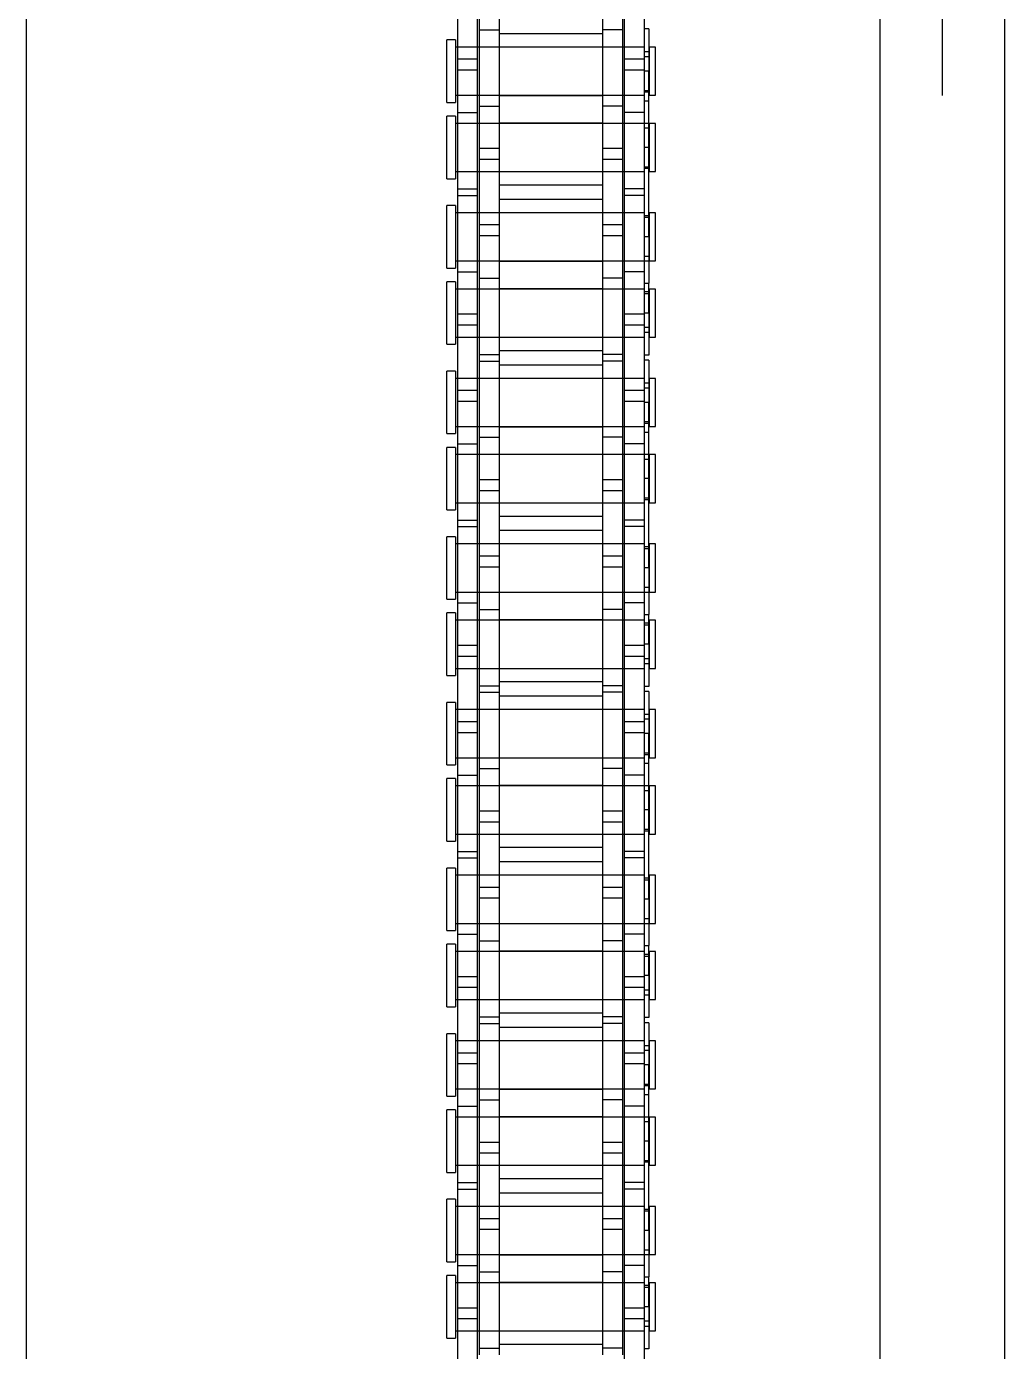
# Model space of a CAD drawing. Header units: metres. Extents: x 0 to 63075, y 0 to 44550.
# Drawn here: x 14171.9 to 14246.9, y 27045.7 to 27147.3 of the extents above; entities that cross this region are included whole.
import ezdxf

# ---------------------------------------------------------------- set-up
doc = ezdxf.new("R2010")
doc.units = ezdxf.units.M
doc.header["$LTSCALE"] = 75
doc.linetypes.add('HIDDEN2', pattern=[4.7625, 3.175, -1.5875])
for name, color, linetype in [('SDM', 7, 'Continuous'), ('SL4', 4, 'Continuous'), ('ST1', 7, 'HIDDEN2')]:
    doc.layers.add(name, color=color, linetype=linetype)

# ---------------------------------------------------------------- blocks, each defined once
blk = doc.blocks.new('A$Ca53c419a')
at = {"layer": 'SL4'}
for p, q in [((2339.74, 281.24), (3664.71, 281.24)), ((2339.74, 215.76), (3664.71, 215.76)), ((3664.71, 206.24), (2339.74, 206.24))]:
    blk.add_line(p, q, dxfattribs=at)
at = {"layer": 'ST1'}
for p, q in [((2616.93, 249), (2621.73, 249)), ((2616.93, 249), (2616.93, 248.34)), ((2621.73, 248.34), (2621.73, 249)), ((2622.78, 249), (2627.57, 249)), ((2622.78, 249), (2622.78, 248.34)), ((2627.57, 248.34), (2627.57, 249)), ((2629.63, 249), (2634.43, 249)), ((2629.63, 249), (2629.63, 248.34)), ((2634.43, 248.34), (2634.43, 249)), ((2635.48, 249), (2640.27, 249)), ((2635.48, 249), (2635.48, 248.34)), ((2640.27, 248.34), (2640.27, 249)), ((2642.33, 249), (2647.13, 249)), ((2642.33, 249), (2642.33, 248.34)), ((2647.13, 248.34), (2647.13, 249)), ((2648.18, 249), (2652.97, 249)), ((2648.18, 249), (2648.18, 248.34)), ((2652.97, 248.34), (2652.97, 249)), ((2655.03, 249), (2659.83, 249)), ((2655.03, 249), (2655.03, 248.34)), ((2659.83, 248.34), (2659.83, 249)), ((2660.88, 249), (2665.67, 249)), ((2660.88, 249), (2660.88, 248.34)), ((2665.67, 248.34), (2665.67, 249)), ((2667.73, 249), (2672.53, 249)), ((2667.73, 249), (2667.73, 248.34)), ((2672.53, 248.34), (2672.53, 249)), ((2673.58, 249), (2678.37, 249)), ((2673.58, 249), (2673.58, 248.34)), ((2678.37, 248.34), (2678.37, 249)), ((2680.43, 249), (2685.23, 249)), ((2680.43, 249), (2680.43, 248.34)), ((2685.23, 248.34), (2685.23, 249)), ((2686.28, 249), (2691.07, 249)), ((2686.28, 249), (2686.28, 248.34)), ((2691.07, 248.34), (2691.07, 249)), ((2693.13, 249), (2697.93, 249)), ((2693.13, 249), (2693.13, 248.34)), ((2697.93, 248.34), (2697.93, 249)), ((2698.98, 249), (2703.77, 249)), ((2698.98, 249), (2698.98, 248.34)), ((2703.77, 248.34), (2703.77, 249)), ((2705.83, 249), (2710.63, 249)), ((2705.83, 249), (2705.83, 248.34)), ((2710.63, 248.34), (2710.63, 249)), ((2711.68, 249), (2716.47, 249)), ((2711.68, 249), (2711.68, 248.34)), ((2716.47, 248.34), (2716.47, 249)), ((2609.3, 248.16), (2618.4, 248.16)), ((2621.73, 248.34), (2616.93, 248.34)), ((2617.48, 248.34), (2617.48, 233.84)), ((2617.48, 248.16), (2617.48, 246.64)), ((2618.4, 248.16), (2619.26, 248.16)), ((2618.4, 246.64), (2618.4, 248.16)), ((2619.26, 248.16), (2628.35, 248.16)), ((2619.26, 248.16), (2619.26, 246.64)), ((2621.17, 233.84), (2621.17, 248.34)), ((2621.17, 246.64), (2621.17, 248.16)), ((2622.5, 248.16), (2622.5, 246.64)), ((2627.57, 248.34), (2622.78, 248.34)), ((2623.33, 248.34), (2623.33, 233.84)), ((2623.33, 248.16), (2623.33, 246.64)), ((2627.02, 233.84), (2627.02, 248.34)), ((2627.02, 246.64), (2627.02, 248.16)), ((2628.35, 248.16), (2628.35, 246.64)), ((2628.35, 248.16), (2634.7, 248.16)), ((2628.85, 248.16), (2628.85, 246.64)), ((2634.43, 248.34), (2629.63, 248.34)), ((2630.18, 248.34), (2630.18, 233.84)), ((2630.18, 248.16), (2630.18, 246.64)), ((2633.87, 233.84), (2633.87, 248.34)), ((2633.87, 246.64), (2633.87, 248.16)), ((2634.7, 248.16), (2634.7, 246.64)), ((2634.7, 248.16), (2643.8, 248.16)), ((2640.27, 248.34), (2635.48, 248.34)), ((2636.03, 248.34), (2636.03, 233.84)), ((2636.03, 248.16), (2636.03, 246.64)), ((2637.95, 246.64), (2637.95, 248.16)), ((2638.81, 248.16), (2638.81, 246.64)), ((2639.72, 233.84), (2639.72, 248.34)), ((2639.72, 246.64), (2639.72, 248.16)), ((2647.13, 248.34), (2642.33, 248.34)), ((2642.88, 248.34), (2642.88, 233.84)), ((2642.88, 248.16), (2642.88, 246.64)), ((2643.8, 248.16), (2644.66, 248.16)), ((2643.8, 246.64), (2643.8, 248.16)), ((2644.66, 248.16), (2653.75, 248.16)), ((2644.66, 248.16), (2644.66, 246.64)), ((2646.57, 233.84), (2646.57, 248.34)), ((2646.57, 246.64), (2646.57, 248.16)), ((2647.9, 248.16), (2647.9, 246.64)), ((2652.97, 248.34), (2648.18, 248.34)), ((2648.73, 248.34), (2648.73, 233.84)), ((2648.73, 248.16), (2648.73, 246.64)), ((2652.42, 233.84), (2652.42, 248.34)), ((2652.42, 246.64), (2652.42, 248.16)), ((2653.75, 248.16), (2653.75, 246.64)), ((2653.75, 248.16), (2660.1, 248.16)), ((2654.25, 248.16), (2654.25, 246.64)), ((2659.83, 248.34), (2655.03, 248.34)), ((2655.58, 248.34), (2655.58, 233.84)), ((2655.58, 248.16), (2655.58, 246.64)), ((2659.27, 233.84), (2659.27, 248.34)), ((2659.27, 246.64), (2659.27, 248.16)), ((2660.1, 248.16), (2660.1, 246.64)), ((2660.1, 248.16), (2669.2, 248.16)), ((2665.67, 248.34), (2660.88, 248.34)), ((2661.43, 248.34), (2661.43, 233.84)), ((2661.43, 248.16), (2661.43, 246.64)), ((2663.35, 246.64), (2663.35, 248.16)), ((2664.21, 248.16), (2664.21, 246.64)), ((2665.12, 233.84), (2665.12, 248.34)), ((2665.12, 246.64), (2665.12, 248.16)), ((2672.53, 248.34), (2667.73, 248.34)), ((2668.28, 248.34), (2668.28, 233.84)), ((2668.28, 248.16), (2668.28, 246.64)), ((2669.2, 248.16), (2670.06, 248.16)), ((2669.2, 246.64), (2669.2, 248.16)), ((2670.06, 248.16), (2679.15, 248.16)), ((2670.06, 248.16), (2670.06, 246.64)), ((2671.97, 233.84), (2671.97, 248.34)), ((2671.97, 246.64), (2671.97, 248.16)), ((2673.3, 248.16), (2673.3, 246.64)), ((2678.37, 248.34), (2673.58, 248.34)), ((2674.13, 248.34), (2674.13, 233.84)), ((2674.13, 248.16), (2674.13, 246.64)), ((2677.82, 233.84), (2677.82, 248.34)), ((2677.82, 246.64), (2677.82, 248.16)), ((2679.15, 248.16), (2679.15, 246.64)), ((2679.15, 248.16), (2685.5, 248.16)), ((2679.65, 248.16), (2679.65, 246.64)), ((2685.23, 248.34), (2680.43, 248.34)), ((2680.98, 248.34), (2680.98, 233.84)), ((2680.98, 248.16), (2680.98, 246.64)), ((2684.67, 233.84), (2684.67, 248.34)), ((2684.67, 246.64), (2684.67, 248.16)), ((2685.5, 248.16), (2685.5, 246.64)), ((2685.5, 248.16), (2694.6, 248.16)), ((2691.07, 248.34), (2686.28, 248.34)), ((2686.83, 248.34), (2686.83, 233.84)), ((2686.83, 248.16), (2686.83, 246.64)), ((2688.75, 246.64), (2688.75, 248.16)), ((2689.61, 248.16), (2689.61, 246.64)), ((2690.52, 233.84), (2690.52, 248.34)), ((2690.52, 246.64), (2690.52, 248.16)), ((2697.93, 248.34), (2693.13, 248.34)), ((2693.68, 248.34), (2693.68, 233.84)), ((2693.68, 248.16), (2693.68, 246.64)), ((2694.6, 248.16), (2695.46, 248.16)), ((2694.6, 246.64), (2694.6, 248.16)), ((2695.46, 248.16), (2704.55, 248.16)), ((2695.46, 248.16), (2695.46, 246.64)), ((2697.37, 233.84), (2697.37, 248.34)), ((2697.37, 246.64), (2697.37, 248.16)), ((2698.7, 248.16), (2698.7, 246.64)), ((2703.77, 248.34), (2698.98, 248.34)), ((2699.53, 248.34), (2699.53, 233.84)), ((2699.53, 248.16), (2699.53, 246.64)), ((2703.22, 233.84), (2703.22, 248.34)), ((2703.22, 246.64), (2703.22, 248.16)), ((2704.55, 248.16), (2704.55, 246.64)), ((2704.55, 248.16), (2710.9, 248.16)), ((2705.05, 248.16), (2705.05, 246.64)), ((2710.63, 248.34), (2705.83, 248.34)), ((2706.38, 248.34), (2706.38, 233.84)), ((2706.38, 248.16), (2706.38, 246.64)), ((2710.07, 233.84), (2710.07, 248.34)), ((2710.07, 246.64), (2710.07, 248.16)), ((2710.9, 248.16), (2710.9, 246.64)), ((2710.9, 248.16), (2720, 248.16)), ((2716.47, 248.34), (2711.68, 248.34)), ((2712.23, 248.34), (2712.23, 233.84)), ((2712.23, 248.16), (2712.23, 246.64)), ((2714.15, 246.64), (2714.15, 248.16)), ((2715.01, 248.16), (2715.01, 246.64)), ((2715.92, 233.84), (2715.92, 248.34)), ((2715.92, 246.64), (2715.92, 248.16)), ((2609.3, 246.64), (2618.4, 246.64)), ((2615.65, 246.48), (2622, 246.48)), ((2616.15, 246.48), (2616.15, 244.96)), ((2617.48, 246.48), (2617.48, 244.96)), ((2618.4, 246.64), (2619.26, 246.64)), ((2619.26, 246.64), (2628.35, 246.64)), ((2621.17, 244.96), (2621.17, 246.48)), ((2622, 246.48), (2622, 244.96)), ((2622, 246.48), (2631.1, 246.48)), ((2623.33, 246.48), (2623.33, 244.96)), ((2625.25, 244.96), (2625.25, 246.48)), ((2626.11, 246.48), (2626.11, 244.96)), ((2627.02, 244.96), (2627.02, 246.48)), ((2628.35, 246.64), (2634.7, 246.64)), ((2630.18, 246.48), (2630.18, 244.96)), ((2631.1, 246.48), (2631.96, 246.48)), ((2631.1, 244.96), (2631.1, 246.48)), ((2631.96, 246.48), (2641.05, 246.48)), ((2631.96, 246.48), (2631.96, 244.96)), ((2633.87, 244.96), (2633.87, 246.48)), ((2634.7, 246.64), (2643.8, 246.64)), ((2635.2, 246.48), (2635.2, 244.96)), ((2636.03, 246.48), (2636.03, 244.96)), ((2639.72, 244.96), (2639.72, 246.48)), ((2641.05, 246.48), (2641.05, 244.96)), ((2641.05, 246.48), (2647.4, 246.48)), ((2641.55, 246.48), (2641.55, 244.96)), ((2642.88, 246.48), (2642.88, 244.96)), ((2643.8, 246.64), (2644.66, 246.64)), ((2644.66, 246.64), (2653.75, 246.64)), ((2646.57, 244.96), (2646.57, 246.48)), ((2647.4, 246.48), (2647.4, 244.96)), ((2647.4, 246.48), (2656.5, 246.48)), ((2648.73, 246.48), (2648.73, 244.96)), ((2650.65, 244.96), (2650.65, 246.48)), ((2651.51, 246.48), (2651.51, 244.96)), ((2652.42, 244.96), (2652.42, 246.48)), ((2653.75, 246.64), (2660.1, 246.64)), ((2655.58, 246.48), (2655.58, 244.96)), ((2656.5, 246.48), (2657.36, 246.48)), ((2656.5, 244.96), (2656.5, 246.48)), ((2657.36, 246.48), (2666.45, 246.48)), ((2657.36, 246.48), (2657.36, 244.96)), ((2659.27, 244.96), (2659.27, 246.48)), ((2660.1, 246.64), (2669.2, 246.64)), ((2660.6, 246.48), (2660.6, 244.96)), ((2661.43, 246.48), (2661.43, 244.96)), ((2665.12, 244.96), (2665.12, 246.48)), ((2666.45, 246.48), (2666.45, 244.96)), ((2666.45, 246.48), (2672.8, 246.48)), ((2666.95, 246.48), (2666.95, 244.96)), ((2668.28, 246.48), (2668.28, 244.96)), ((2669.2, 246.64), (2670.06, 246.64)), ((2670.06, 246.64), (2679.15, 246.64)), ((2671.97, 244.96), (2671.97, 246.48)), ((2672.8, 246.48), (2672.8, 244.96)), ((2672.8, 246.48), (2681.9, 246.48)), ((2674.13, 246.48), (2674.13, 244.96)), ((2676.05, 244.96), (2676.05, 246.48)), ((2676.91, 246.48), (2676.91, 244.96)), ((2677.82, 244.96), (2677.82, 246.48)), ((2679.15, 246.64), (2685.5, 246.64)), ((2680.98, 246.48), (2680.98, 244.96)), ((2681.9, 246.48), (2682.76, 246.48)), ((2681.9, 244.96), (2681.9, 246.48)), ((2682.76, 246.48), (2691.85, 246.48)), ((2682.76, 246.48), (2682.76, 244.96)), ((2684.67, 244.96), (2684.67, 246.48)), ((2685.5, 246.64), (2694.6, 246.64)), ((2686, 246.48), (2686, 244.96)), ((2686.83, 246.48), (2686.83, 244.96)), ((2690.52, 244.96), (2690.52, 246.48)), ((2691.85, 246.48), (2691.85, 244.96)), ((2691.85, 246.48), (2698.2, 246.48)), ((2692.35, 246.48), (2692.35, 244.96)), ((2693.68, 246.48), (2693.68, 244.96)), ((2694.6, 246.64), (2695.46, 246.64)), ((2695.46, 246.64), (2704.55, 246.64)), ((2697.37, 244.96), (2697.37, 246.48)), ((2698.2, 246.48), (2698.2, 244.96)), ((2698.2, 246.48), (2707.3, 246.48)), ((2699.53, 246.48), (2699.53, 244.96)), ((2701.45, 244.96), (2701.45, 246.48)), ((2702.31, 246.48), (2702.31, 244.96)), ((2703.22, 244.96), (2703.22, 246.48)), ((2704.55, 246.64), (2710.9, 246.64)), ((2706.38, 246.48), (2706.38, 244.96)), ((2707.3, 246.48), (2708.16, 246.48)), ((2707.3, 244.96), (2707.3, 246.48)), ((2708.16, 246.48), (2717.25, 246.48)), ((2708.16, 246.48), (2708.16, 244.96)), ((2710.07, 244.96), (2710.07, 246.48)), ((2710.9, 246.64), (2720, 246.64)), ((2711.4, 246.48), (2711.4, 244.96)), ((2712.23, 246.48), (2712.23, 244.96)), ((2715.92, 244.96), (2715.92, 246.48)), ((2717.25, 246.48), (2717.25, 244.96)), ((2717.25, 246.48), (2723.6, 246.48)), ((2615.65, 244.96), (2622, 244.96)), ((2616.44, 237.03), (2616.44, 244.96)), ((2617.48, 244.96), (2617.48, 237.03)), ((2621.17, 237.03), (2621.17, 244.96)), ((2621.22, 244.96), (2621.22, 237.03)), ((2622, 244.96), (2631.1, 244.96)), ((2623.29, 237.03), (2623.29, 244.96)), ((2623.33, 244.96), (2623.33, 237.03)), ((2627.02, 237.03), (2627.02, 244.96)), ((2628.07, 244.96), (2628.07, 237.03)), ((2629.14, 237.03), (2629.14, 244.96)), ((2630.18, 244.96), (2630.18, 237.03)), ((2631.1, 244.96), (2631.96, 244.96)), ((2631.96, 244.96), (2641.05, 244.96)), ((2633.87, 237.03), (2633.87, 244.96)), ((2633.92, 244.96), (2633.92, 237.03)), ((2635.99, 237.03), (2635.99, 244.96)), ((2636.03, 244.96), (2636.03, 237.03)), ((2639.72, 237.03), (2639.72, 244.96)), ((2640.77, 244.96), (2640.77, 237.03)), ((2641.05, 244.96), (2647.4, 244.96)), ((2641.84, 237.03), (2641.84, 244.96)), ((2642.88, 244.96), (2642.88, 237.03)), ((2646.57, 237.03), (2646.57, 244.96)), ((2646.62, 244.96), (2646.62, 237.03)), ((2647.4, 244.96), (2656.5, 244.96)), ((2648.69, 237.03), (2648.69, 244.96)), ((2648.73, 244.96), (2648.73, 237.03)), ((2652.42, 237.03), (2652.42, 244.96)), ((2653.47, 244.96), (2653.47, 237.03)), ((2654.54, 237.03), (2654.54, 244.96)), ((2655.58, 244.96), (2655.58, 237.03)), ((2656.5, 244.96), (2657.36, 244.96)), ((2657.36, 244.96), (2666.45, 244.96)), ((2659.27, 237.03), (2659.27, 244.96)), ((2659.32, 244.96), (2659.32, 237.03)), ((2661.39, 237.03), (2661.39, 244.96)), ((2661.43, 244.96), (2661.43, 237.03)), ((2665.12, 237.03), (2665.12, 244.96)), ((2666.17, 244.96), (2666.17, 237.03)), ((2666.45, 244.96), (2672.8, 244.96)), ((2667.24, 237.03), (2667.24, 244.96)), ((2668.28, 244.96), (2668.28, 237.03)), ((2671.97, 237.03), (2671.97, 244.96)), ((2672.02, 244.96), (2672.02, 237.03)), ((2672.8, 244.96), (2681.9, 244.96)), ((2674.09, 237.03), (2674.09, 244.96)), ((2674.13, 244.96), (2674.13, 237.03)), ((2677.82, 237.03), (2677.82, 244.96)), ((2678.87, 244.96), (2678.87, 237.03)), ((2679.94, 237.03), (2679.94, 244.96)), ((2680.98, 244.96), (2680.98, 237.03)), ((2681.9, 244.96), (2682.76, 244.96)), ((2682.76, 244.96), (2691.85, 244.96)), ((2684.67, 237.03), (2684.67, 244.96)), ((2684.72, 244.96), (2684.72, 237.03)), ((2686.79, 237.03), (2686.79, 244.96)), ((2686.83, 244.96), (2686.83, 237.03)), ((2690.52, 237.03), (2690.52, 244.96)), ((2691.57, 244.96), (2691.57, 237.03)), ((2691.85, 244.96), (2698.2, 244.96)), ((2692.64, 237.03), (2692.64, 244.96)), ((2693.68, 244.96), (2693.68, 237.03)), ((2697.37, 237.03), (2697.37, 244.96)), ((2697.42, 244.96), (2697.42, 237.03)), ((2698.2, 244.96), (2707.3, 244.96)), ((2699.49, 237.03), (2699.49, 244.96)), ((2699.53, 244.96), (2699.53, 237.03)), ((2703.22, 237.03), (2703.22, 244.96)), ((2704.27, 244.96), (2704.27, 237.03)), ((2705.34, 237.03), (2705.34, 244.96)), ((2706.38, 244.96), (2706.38, 237.03)), ((2707.3, 244.96), (2708.16, 244.96)), ((2708.16, 244.96), (2717.25, 244.96)), ((2710.07, 237.03), (2710.07, 244.96)), ((2710.12, 244.96), (2710.12, 237.03)), ((2712.19, 237.03), (2712.19, 244.96)), ((2712.23, 244.96), (2712.23, 237.03)), ((2715.92, 237.03), (2715.92, 244.96)), ((2716.97, 244.96), (2716.97, 237.03)), ((2717.25, 244.96), (2723.6, 244.96)), ((2615.65, 237.03), (2622, 237.03)), ((2616.15, 235.51), (2616.15, 237.03)), ((2617.48, 237.03), (2617.48, 235.51)), ((2621.17, 235.51), (2621.17, 237.03)), ((2622, 235.51), (2622, 237.03)), ((2622, 237.03), (2631.1, 237.03)), ((2623.33, 237.03), (2623.33, 235.51)), ((2625.25, 235.51), (2625.25, 237.03)), ((2626.11, 237.03), (2626.11, 235.51)), ((2627.02, 235.51), (2627.02, 237.03)), ((2630.18, 237.03), (2630.18, 235.51)), ((2631.1, 237.03), (2631.96, 237.03)), ((2631.1, 235.51), (2631.1, 237.03)), ((2631.96, 237.03), (2641.05, 237.03)), ((2631.96, 237.03), (2631.96, 235.51)), ((2633.87, 235.51), (2633.87, 237.03)), ((2635.2, 235.51), (2635.2, 237.03)), ((2636.03, 237.03), (2636.03, 235.51)), ((2639.72, 235.51), (2639.72, 237.03)), ((2641.05, 235.51), (2641.05, 237.03)), ((2641.05, 237.03), (2647.4, 237.03)), ((2641.55, 235.51), (2641.55, 237.03)), ((2642.88, 237.03), (2642.88, 235.51)), ((2646.57, 235.51), (2646.57, 237.03)), ((2647.4, 235.51), (2647.4, 237.03)), ((2647.4, 237.03), (2656.5, 237.03)), ((2648.73, 237.03), (2648.73, 235.51)), ((2650.65, 235.51), (2650.65, 237.03)), ((2651.51, 237.03), (2651.51, 235.51)), ((2652.42, 235.51), (2652.42, 237.03)), ((2655.58, 237.03), (2655.58, 235.51)), ((2656.5, 237.03), (2657.36, 237.03)), ((2656.5, 235.51), (2656.5, 237.03)), ((2657.36, 237.03), (2666.45, 237.03)), ((2657.36, 237.03), (2657.36, 235.51)), ((2659.27, 235.51), (2659.27, 237.03)), ((2660.6, 235.51), (2660.6, 237.03)), ((2661.43, 237.03), (2661.43, 235.51)), ((2665.12, 235.51), (2665.12, 237.03)), ((2666.45, 235.51), (2666.45, 237.03)), ((2666.45, 237.03), (2672.8, 237.03)), ((2666.95, 235.51), (2666.95, 237.03)), ((2668.28, 237.03), (2668.28, 235.51)), ((2671.97, 235.51), (2671.97, 237.03)), ((2672.8, 235.51), (2672.8, 237.03)), ((2672.8, 237.03), (2681.9, 237.03)), ((2674.13, 237.03), (2674.13, 235.51)), ((2676.05, 235.51), (2676.05, 237.03)), ((2676.91, 237.03), (2676.91, 235.51)), ((2677.82, 235.51), (2677.82, 237.03)), ((2680.98, 237.03), (2680.98, 235.51)), ((2681.9, 237.03), (2682.76, 237.03)), ((2681.9, 235.51), (2681.9, 237.03)), ((2682.76, 237.03), (2691.85, 237.03)), ((2682.76, 237.03), (2682.76, 235.51)), ((2684.67, 235.51), (2684.67, 237.03)), ((2686, 235.51), (2686, 237.03)), ((2686.83, 237.03), (2686.83, 235.51)), ((2690.52, 235.51), (2690.52, 237.03)), ((2691.85, 235.51), (2691.85, 237.03)), ((2691.85, 237.03), (2698.2, 237.03)), ((2692.35, 235.51), (2692.35, 237.03)), ((2693.68, 237.03), (2693.68, 235.51)), ((2697.37, 235.51), (2697.37, 237.03)), ((2698.2, 235.51), (2698.2, 237.03)), ((2698.2, 237.03), (2707.3, 237.03)), ((2699.53, 237.03), (2699.53, 235.51)), ((2701.45, 235.51), (2701.45, 237.03)), ((2702.31, 237.03), (2702.31, 235.51)), ((2703.22, 235.51), (2703.22, 237.03)), ((2706.38, 237.03), (2706.38, 235.51)), ((2707.3, 237.03), (2708.16, 237.03)), ((2707.3, 235.51), (2707.3, 237.03)), ((2708.16, 237.03), (2717.25, 237.03)), ((2708.16, 237.03), (2708.16, 235.51)), ((2710.07, 235.51), (2710.07, 237.03)), ((2711.4, 235.51), (2711.4, 237.03)), ((2712.23, 237.03), (2712.23, 235.51)), ((2715.92, 235.51), (2715.92, 237.03)), ((2717.25, 235.51), (2717.25, 237.03)), ((2717.25, 237.03), (2723.6, 237.03)), ((2609.3, 235.36), (2618.4, 235.36)), ((2615.65, 235.51), (2622, 235.51)), ((2617.48, 235.36), (2617.48, 233.84)), ((2618.4, 235.36), (2619.26, 235.36)), ((2618.4, 233.84), (2618.4, 235.36)), ((2619.26, 235.36), (2628.35, 235.36)), ((2619.26, 235.36), (2619.26, 233.84)), ((2621.17, 233.84), (2621.17, 235.36)), ((2622, 235.51), (2631.1, 235.51)), ((2622.5, 233.84), (2622.5, 235.36)), ((2623.33, 235.36), (2623.33, 233.51)), ((2627.02, 233.84), (2627.02, 235.36)), ((2628.35, 233.84), (2628.35, 235.36)), ((2628.35, 235.36), (2634.7, 235.36)), ((2628.85, 233.84), (2628.85, 235.36)), ((2630.18, 235.36), (2630.18, 233.84)), ((2631.1, 235.51), (2631.96, 235.51)), ((2631.96, 235.51), (2641.05, 235.51)), ((2633.87, 233.51), (2633.87, 235.36)), ((2634.7, 233.84), (2634.7, 235.36)), ((2634.7, 235.36), (2643.8, 235.36)), ((2636.03, 235.36), (2636.03, 233.84)), ((2637.95, 233.84), (2637.95, 235.36)), ((2638.81, 235.36), (2638.81, 233.84)), ((2639.72, 233.84), (2639.72, 235.36)), ((2641.05, 235.51), (2647.4, 235.51)), ((2642.88, 235.36), (2642.88, 233.84)), ((2643.8, 235.36), (2644.66, 235.36)), ((2643.8, 233.84), (2643.8, 235.36)), ((2644.66, 235.36), (2653.75, 235.36)), ((2644.66, 235.36), (2644.66, 233.84)), ((2646.57, 233.84), (2646.57, 235.36)), ((2647.4, 235.51), (2656.5, 235.51)), ((2647.9, 233.84), (2647.9, 235.36)), ((2648.73, 235.36), (2648.73, 233.51)), ((2652.42, 233.84), (2652.42, 235.36)), ((2653.75, 233.84), (2653.75, 235.36)), ((2653.75, 235.36), (2660.1, 235.36)), ((2654.25, 233.84), (2654.25, 235.36)), ((2655.58, 235.36), (2655.58, 233.84)), ((2656.5, 235.51), (2657.36, 235.51)), ((2657.36, 235.51), (2666.45, 235.51)), ((2659.27, 233.51), (2659.27, 235.36)), ((2660.1, 233.84), (2660.1, 235.36)), ((2660.1, 235.36), (2669.2, 235.36)), ((2661.43, 235.36), (2661.43, 233.84)), ((2663.35, 233.84), (2663.35, 235.36)), ((2664.21, 235.36), (2664.21, 233.84)), ((2665.12, 233.84), (2665.12, 235.36)), ((2666.45, 235.51), (2672.8, 235.51)), ((2668.28, 235.36), (2668.28, 233.84)), ((2669.2, 235.36), (2670.06, 235.36)), ((2669.2, 233.84), (2669.2, 235.36)), ((2670.06, 235.36), (2679.15, 235.36)), ((2670.06, 235.36), (2670.06, 233.84)), ((2671.97, 233.84), (2671.97, 235.36)), ((2672.8, 235.51), (2681.9, 235.51)), ((2673.3, 233.84), (2673.3, 235.36)), ((2674.13, 235.36), (2674.13, 233.51)), ((2677.82, 233.84), (2677.82, 235.36)), ((2679.15, 233.84), (2679.15, 235.36)), ((2679.15, 235.36), (2685.5, 235.36)), ((2679.65, 233.84), (2679.65, 235.36)), ((2680.98, 235.36), (2680.98, 233.84)), ((2681.9, 235.51), (2682.76, 235.51)), ((2682.76, 235.51), (2691.85, 235.51)), ((2684.67, 233.51), (2684.67, 235.36)), ((2685.5, 233.84), (2685.5, 235.36)), ((2685.5, 235.36), (2694.6, 235.36)), ((2686.83, 235.36), (2686.83, 233.84)), ((2688.75, 233.84), (2688.75, 235.36)), ((2689.61, 235.36), (2689.61, 233.84)), ((2690.52, 233.84), (2690.52, 235.36)), ((2691.85, 235.51), (2698.2, 235.51)), ((2693.68, 235.36), (2693.68, 233.84)), ((2694.6, 235.36), (2695.46, 235.36)), ((2694.6, 233.84), (2694.6, 235.36)), ((2695.46, 235.36), (2704.55, 235.36)), ((2695.46, 235.36), (2695.46, 233.84)), ((2697.37, 233.84), (2697.37, 235.36)), ((2698.2, 235.51), (2707.3, 235.51)), ((2698.7, 233.84), (2698.7, 235.36)), ((2699.53, 235.36), (2699.53, 233.51)), ((2703.22, 233.84), (2703.22, 235.36)), ((2704.55, 233.84), (2704.55, 235.36)), ((2704.55, 235.36), (2710.9, 235.36)), ((2705.05, 233.84), (2705.05, 235.36)), ((2706.38, 235.36), (2706.38, 233.84)), ((2707.3, 235.51), (2708.16, 235.51)), ((2708.16, 235.51), (2717.25, 235.51)), ((2710.07, 233.51), (2710.07, 235.36)), ((2710.9, 233.84), (2710.9, 235.36)), ((2710.9, 235.36), (2720, 235.36)), ((2712.23, 235.36), (2712.23, 233.84)), ((2714.15, 233.84), (2714.15, 235.36)), ((2715.01, 235.36), (2715.01, 233.84)), ((2715.92, 233.84), (2715.92, 235.36)), ((2717.25, 235.51), (2723.6, 235.51)), ((2609.3, 233.84), (2618.4, 233.84)), ((2616.1, 233.51), (2616.1, 233.84)), ((2617.85, 233.84), (2617.85, 233.47)), ((2618.22, 233.51), (2618.22, 233.84)), ((2618.4, 233.84), (2619.26, 233.84)), ((2619.26, 233.84), (2628.35, 233.84)), ((2619.33, 233.51), (2619.33, 233.84)), ((2620.8, 233.47), (2620.8, 233.84)), ((2620.95, 233.51), (2620.95, 233.84)), ((2621.62, 233.84), (2621.62, 233.51)), ((2623.7, 233.84), (2623.7, 233.47)), ((2625.18, 233.51), (2625.18, 233.84)), ((2626.65, 233.47), (2626.65, 233.84)), ((2626.79, 233.51), (2626.79, 233.84)), ((2628.35, 233.84), (2634.7, 233.84)), ((2630.41, 233.51), (2630.41, 233.84)), ((2630.55, 233.84), (2630.55, 233.47)), ((2632.03, 233.51), (2632.03, 233.84)), ((2633.5, 233.47), (2633.5, 233.84)), ((2634.7, 233.84), (2643.8, 233.84)), ((2635.58, 233.51), (2635.58, 233.84)), ((2636.26, 233.51), (2636.26, 233.84)), ((2636.4, 233.84), (2636.4, 233.47)), ((2637.88, 233.51), (2637.88, 233.84)), ((2638.98, 233.51), (2638.98, 233.84)), ((2639.35, 233.47), (2639.35, 233.84)), ((2641.11, 233.51), (2641.11, 233.84)), ((2641.5, 233.51), (2641.5, 233.84)), ((2643.25, 233.84), (2643.25, 233.47)), ((2643.62, 233.51), (2643.62, 233.84)), ((2643.8, 233.84), (2644.66, 233.84)), ((2644.66, 233.84), (2653.75, 233.84)), ((2644.73, 233.51), (2644.73, 233.84)), ((2646.2, 233.47), (2646.2, 233.84)), ((2646.35, 233.51), (2646.35, 233.84)), ((2647.02, 233.84), (2647.02, 233.51)), ((2649.1, 233.84), (2649.1, 233.47)), ((2650.58, 233.51), (2650.58, 233.84)), ((2652.05, 233.47), (2652.05, 233.84)), ((2652.19, 233.51), (2652.19, 233.84)), ((2653.75, 233.84), (2660.1, 233.84)), ((2655.81, 233.51), (2655.81, 233.84)), ((2655.95, 233.84), (2655.95, 233.47)), ((2657.43, 233.51), (2657.43, 233.84)), ((2658.9, 233.47), (2658.9, 233.84)), ((2660.1, 233.84), (2669.2, 233.84)), ((2660.98, 233.51), (2660.98, 233.84)), ((2661.66, 233.51), (2661.66, 233.84)), ((2661.8, 233.84), (2661.8, 233.47)), ((2663.28, 233.51), (2663.28, 233.84)), ((2664.38, 233.51), (2664.38, 233.84)), ((2664.75, 233.47), (2664.75, 233.84)), ((2666.51, 233.51), (2666.51, 233.84)), ((2666.9, 233.51), (2666.9, 233.84)), ((2668.65, 233.84), (2668.65, 233.47)), ((2669.02, 233.51), (2669.02, 233.84)), ((2669.2, 233.84), (2670.06, 233.84)), ((2670.06, 233.84), (2679.15, 233.84)), ((2670.13, 233.51), (2670.13, 233.84)), ((2671.6, 233.47), (2671.6, 233.84)), ((2671.75, 233.51), (2671.75, 233.84)), ((2672.42, 233.84), (2672.42, 233.51)), ((2674.5, 233.84), (2674.5, 233.47)), ((2675.98, 233.51), (2675.98, 233.84)), ((2677.45, 233.47), (2677.45, 233.84)), ((2677.59, 233.51), (2677.59, 233.84)), ((2679.15, 233.84), (2685.5, 233.84)), ((2681.21, 233.51), (2681.21, 233.84)), ((2681.35, 233.84), (2681.35, 233.47)), ((2682.83, 233.51), (2682.83, 233.84)), ((2684.3, 233.47), (2684.3, 233.84)), ((2685.5, 233.84), (2694.6, 233.84)), ((2686.38, 233.51), (2686.38, 233.84)), ((2687.06, 233.51), (2687.06, 233.84)), ((2687.2, 233.84), (2687.2, 233.47)), ((2688.68, 233.51), (2688.68, 233.84)), ((2689.78, 233.51), (2689.78, 233.84)), ((2690.15, 233.47), (2690.15, 233.84)), ((2691.91, 233.51), (2691.91, 233.84)), ((2692.3, 233.51), (2692.3, 233.84)), ((2694.05, 233.84), (2694.05, 233.47)), ((2694.42, 233.51), (2694.42, 233.84)), ((2694.6, 233.84), (2695.46, 233.84)), ((2695.46, 233.84), (2704.55, 233.84)), ((2695.53, 233.51), (2695.53, 233.84)), ((2697, 233.47), (2697, 233.84)), ((2697.15, 233.51), (2697.15, 233.84)), ((2697.82, 233.84), (2697.82, 233.51)), ((2699.9, 233.84), (2699.9, 233.47)), ((2701.38, 233.51), (2701.38, 233.84)), ((2702.85, 233.47), (2702.85, 233.84)), ((2702.99, 233.51), (2702.99, 233.84)), ((2704.55, 233.84), (2710.9, 233.84)), ((2706.61, 233.51), (2706.61, 233.84)), ((2706.75, 233.84), (2706.75, 233.47)), ((2708.23, 233.51), (2708.23, 233.84)), ((2709.7, 233.47), (2709.7, 233.84)), ((2710.9, 233.84), (2720, 233.84)), ((2711.78, 233.51), (2711.78, 233.84)), ((2712.46, 233.51), (2712.46, 233.84)), ((2712.6, 233.84), (2712.6, 233.47)), ((2714.08, 233.51), (2714.08, 233.84)), ((2715.18, 233.51), (2715.18, 233.84)), ((2715.55, 233.47), (2715.55, 233.84)), ((2717.31, 233.51), (2717.31, 233.84)), ((2619.33, 233.51), (2616.1, 233.51)), ((2621.17, 233.47), (2617.48, 233.47)), ((2617.48, 233.47), (2617.48, 233)), ((2617.48, 233), (2621.17, 233)), ((2619.33, 233.51), (2621.62, 233.51)), ((2621.17, 233), (2621.17, 233.47)), ((2625.18, 233.51), (2621.62, 233.51)), ((2627.02, 233.47), (2623.33, 233.47)), ((2623.33, 233.47), (2623.33, 233)), ((2623.33, 233), (2627.02, 233)), ((2625.18, 233.51), (2637.88, 233.51)), ((2627.02, 233), (2627.02, 233.47)), ((2633.87, 233.47), (2630.18, 233.47)), ((2630.18, 233.47), (2630.18, 233)), ((2630.18, 233), (2633.87, 233)), ((2633.87, 233), (2633.87, 233.47)), ((2639.72, 233.47), (2636.03, 233.47)), ((2636.03, 233.47), (2636.03, 233)), ((2636.03, 233), (2639.72, 233)), ((2641.11, 233.51), (2637.88, 233.51)), ((2639.72, 233), (2639.72, 233.47)), ((2644.73, 233.51), (2641.5, 233.51)), ((2646.57, 233.47), (2642.88, 233.47)), ((2642.88, 233.47), (2642.88, 233)), ((2642.88, 233), (2646.57, 233)), ((2644.73, 233.51), (2647.02, 233.51)), ((2646.57, 233), (2646.57, 233.47)), ((2650.58, 233.51), (2647.02, 233.51)), ((2652.42, 233.47), (2648.73, 233.47)), ((2648.73, 233.47), (2648.73, 233)), ((2648.73, 233), (2652.42, 233)), ((2650.58, 233.51), (2663.28, 233.51)), ((2652.42, 233), (2652.42, 233.47)), ((2659.27, 233.47), (2655.58, 233.47)), ((2655.58, 233.47), (2655.58, 233)), ((2655.58, 233), (2659.27, 233)), ((2659.27, 233), (2659.27, 233.47)), ((2665.12, 233.47), (2661.43, 233.47)), ((2661.43, 233.47), (2661.43, 233)), ((2661.43, 233), (2665.12, 233)), ((2666.51, 233.51), (2663.28, 233.51)), ((2665.12, 233), (2665.12, 233.47)), ((2670.13, 233.51), (2666.9, 233.51)), ((2671.97, 233.47), (2668.28, 233.47)), ((2668.28, 233.47), (2668.28, 233)), ((2668.28, 233), (2671.97, 233)), ((2670.13, 233.51), (2672.42, 233.51)), ((2671.97, 233), (2671.97, 233.47)), ((2675.98, 233.51), (2672.42, 233.51)), ((2677.82, 233.47), (2674.13, 233.47)), ((2674.13, 233.47), (2674.13, 233)), ((2674.13, 233), (2677.82, 233)), ((2675.98, 233.51), (2688.68, 233.51)), ((2677.82, 233), (2677.82, 233.47)), ((2684.67, 233.47), (2680.98, 233.47)), ((2680.98, 233.47), (2680.98, 233)), ((2680.98, 233), (2684.67, 233)), ((2684.67, 233), (2684.67, 233.47)), ((2690.52, 233.47), (2686.83, 233.47)), ((2686.83, 233.47), (2686.83, 233)), ((2686.83, 233), (2690.52, 233)), ((2691.91, 233.51), (2688.68, 233.51)), ((2690.52, 233), (2690.52, 233.47)), ((2695.53, 233.51), (2692.3, 233.51)), ((2697.37, 233.47), (2693.68, 233.47)), ((2693.68, 233.47), (2693.68, 233)), ((2693.68, 233), (2697.37, 233)), ((2695.53, 233.51), (2697.82, 233.51)), ((2697.37, 233), (2697.37, 233.47)), ((2701.38, 233.51), (2697.82, 233.51)), ((2703.22, 233.47), (2699.53, 233.47)), ((2699.53, 233.47), (2699.53, 233)), ((2699.53, 233), (2703.22, 233)), ((2701.38, 233.51), (2714.08, 233.51)), ((2703.22, 233), (2703.22, 233.47)), ((2710.07, 233.47), (2706.38, 233.47)), ((2706.38, 233.47), (2706.38, 233)), ((2706.38, 233), (2710.07, 233)), ((2710.07, 233), (2710.07, 233.47)), ((2715.92, 233.47), (2712.23, 233.47)), ((2712.23, 233.47), (2712.23, 233)), ((2712.23, 233), (2715.92, 233)), ((2717.31, 233.51), (2714.08, 233.51)), ((2715.92, 233), (2715.92, 233.47)), ((2339.74, 215.76), (3664.71, 215.76)), ((3664.71, 211), (2339.74, 211))]:
    blk.add_line(p, q, dxfattribs=at)

msp = doc.modelspace()

# ---------------------------------------------------------------- block references
at = {"layer": 'SDM', "rotation": 90}
msp.add_blockref('A$Ca53c419a', (14453.13, 24429.77), dxfattribs=at)

doc.saveas('drawing.dxf')
